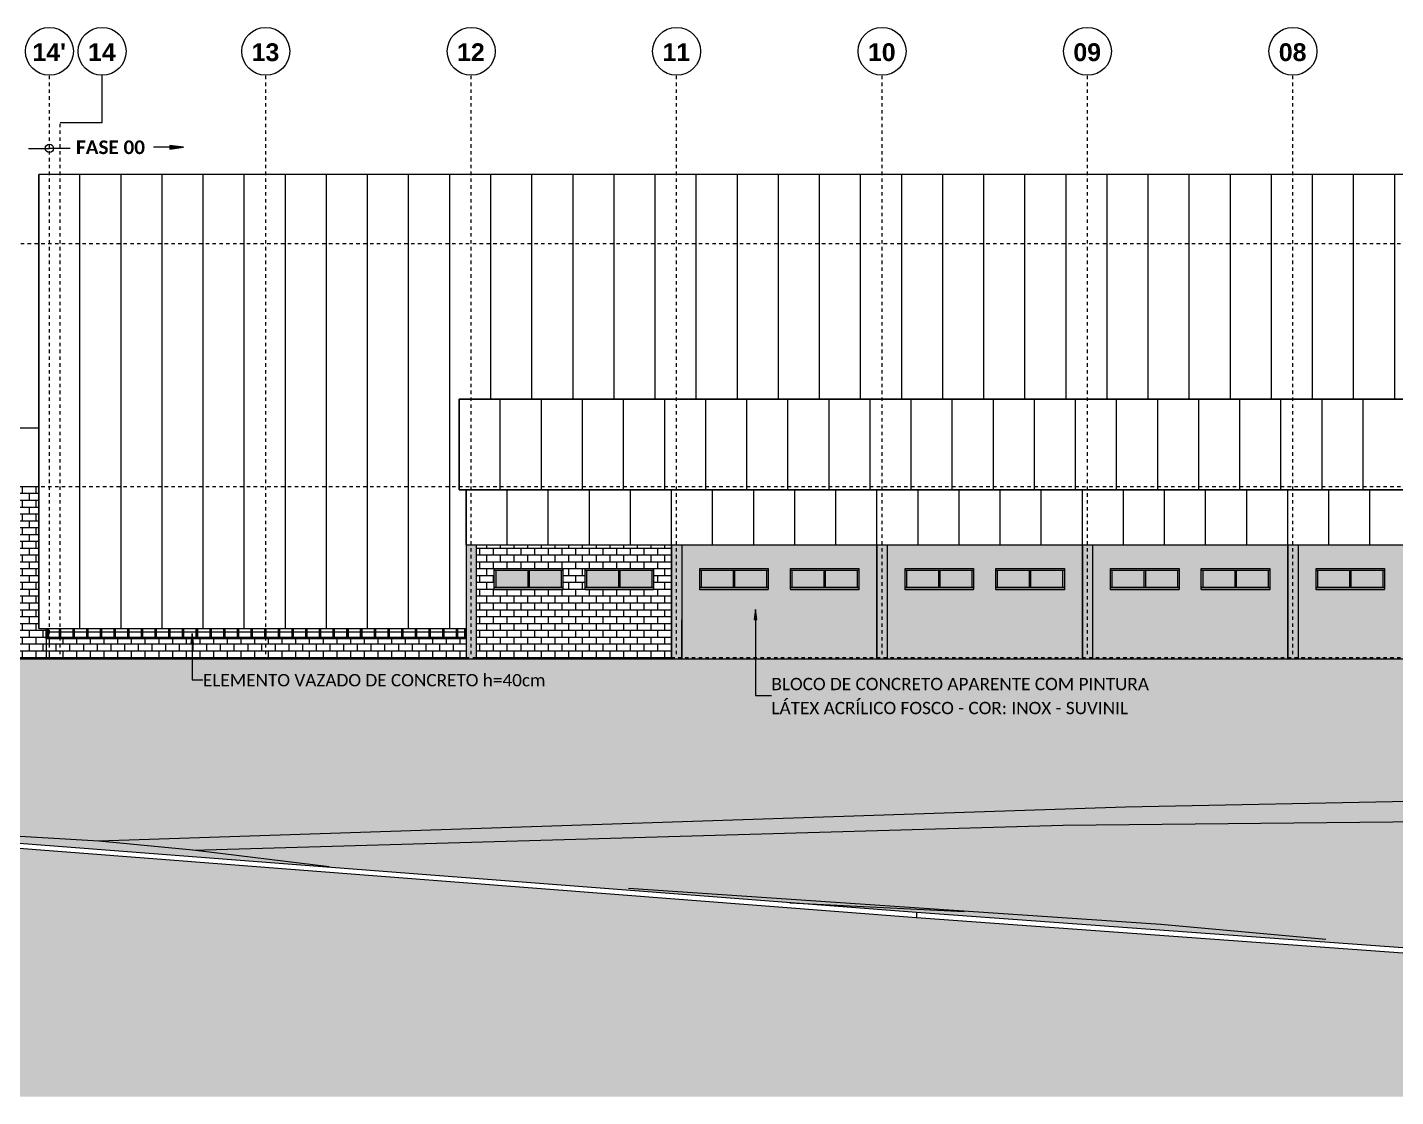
# Model space of a CAD drawing. Header units: metres. Extents: x -3 to 469, y -13 to 19.
# Drawn here: x 148.45 to 188.41, y -12.83 to 18.42 of the extents above; entities that cross this region are included whole.
import ezdxf

# ---------------------------------------------------------------- set-up
doc = ezdxf.new("R2010")
doc.units = ezdxf.units.M
for name, pattern in [('Center', [0.03, 0.012, -0.006, 0.006, -0.006]), ('Grid Line', [0.022225, 0.0127, -0.003175, 0.003175, -0.003175]), ('Grid Line 1_2_', [0.022225, 0.0127, -0.003175, 0.003175, -0.003175])]:
    doc.linetypes.add(name, pattern=pattern)
for name, color, linetype, lineweight in [('A-ANNO-KEYN', 7, 'Continuous', 5), ('A-DETL-1', 7, 'Continuous', 20), ('A-DETL-2', 7, 'Continuous', 15), ('A-DETL-3', 7, 'Continuous', 25), ('A-DETL-4', 7, 'Continuous', 5), ('A-FLOR', 7, 'Continuous', 9), ('A-GLAZ-1', 7, 'Continuous', 5), ('A-GLAZ-CURT', 7, 'Continuous', 5), ('A-GLAZ-CWMG', 7, 'Continuous', 5), ('A-WALL', 7, 'Continuous', 9), ('G-ANNO-TEXT', 7, 'Continuous', 5), ('I-WALL', 7, 'Continuous', 9), ('S-COLS', 7, 'Continuous', 9), ('S-GRID-IDEN', 7, 'Continuous', 5), ('S-GRID-IDEN-1', 7, 'Continuous', 18)]:
    doc.layers.add(name, color=color, linetype=linetype, lineweight=lineweight)
for name, color, linetype, lineweight, true_color in [('A-DETL-GENF-1', 7, 'Continuous', 5, 0xb8a087), ('A-FLOR-LEVL-2', 7, 'Center', 5, 0x0080c0), ('A-FLOR-PATT-2', 7, 'Continuous', 20, 0xc0c0c0), ('A-FLOR-PATT-6', 7, 'Continuous', 20, 0xb8c78b), ('A-FLOR-PATT-7', 7, 'Continuous', 20, 0xd3dcb8), ('A-GLAZ-2', 7, 'Continuous', 5, 0xdae3e0), ('A-GLAZ-3', 7, 'Continuous', 5, 0xf2f2f2), ('A-GLAZ-CWMG-1', 7, 'Continuous', 5, 0xf2f2f2), ('A-WALL-PATT-2', 7, 'Continuous', 5, 0x5f5f5f), ('A-WALL-PATT-3', 7, 'Continuous', 5, 0x515151), ('S-COLS-1', 7, 'Continuous', 5, 0xe3e2df), ('S-COLS-2', 7, 'Continuous', 9, 0xe3e2df), ('S-GRID-1', 9, 'Grid Line', 5, 0x808080), ('S-GRID-2', 9, 'Continuous', 5, 0x808080), ('S-GRID-5', 1, 'Grid Line 1_2_', 5, 0xff0000)]:
    doc.layers.add(name, color=color, linetype=linetype, lineweight=lineweight, true_color=true_color)
doc.styles.add('Arial_B', font='arialbd.ttf', dxfattribs={"height": 0.52})
doc.styles.add('Calibri_2', font='calibri.ttf', dxfattribs={"height": 0.36})
doc.styles.add('Calibri_B', font='calibrib.ttf', dxfattribs={"height": 0.4})
pattern_1 = [(90, (158.658, 0), (-1.2, 7e-17), [])]
pattern_2 = [(0, (167.46295, 0), (0, 0.2), []), (90, (167.46295, 0), (-0.2, 0.2), [0.2, -0.2])]

# ---------------------------------------------------------------- blocks, each defined once
blk = doc.blocks.new('JANELA-2 MOD - JA00_2-200X60-4324707-FACHADA 02')
at = {"layer": 'A-GLAZ-2'}
for points in [[(-61.7, 2.55), (-62.625, 2.55), (-62.625, 2.05), (-61.7, 2.05)], [(-61.358, 2.05), (-60.725, 2.05), (-60.725, 2.55), (-61.65, 2.55), (-61.65, 2.05)]]:
    blk.add_hatch(color=256, dxfattribs=at).paths.add_polyline_path(points)
at = {"layer": 'A-GLAZ-3'}
for points in [[(-62.675, 2.55), (-60.675, 2.55), (-60.675, 2.6), (-62.675, 2.6)], [(-62.675, 2.55), (-62.675, 2.05), (-62.625, 2.05), (-62.625, 2.55)], [(-61.65, 2.55), (-61.7, 2.55), (-61.7, 2.05), (-61.65, 2.05)], [(-60.675, 2.55), (-60.725, 2.55), (-60.725, 2.05), (-60.675, 2.05)], [(-61.358, 2), (-60.675, 2), (-60.675, 2.05), (-62.675, 2.05), (-62.675, 2), (-61.775, 2)]]:
    blk.add_hatch(color=256, dxfattribs=at).paths.add_polyline_path(points)
at = {"layer": 'A-GLAZ-1'}
for p, q in [((-62.625, 2.55), (-62.675, 2.55)), ((-60.675, 2.55), (-62.675, 2.55)), ((-62.625, 2.05), (-62.625, 2.55)), ((-61.7, 2.55), (-61.7, 2.05)), ((-61.65, 2.55), (-61.7, 2.55)), ((-61.65, 2.05), (-61.65, 2.55)), ((-60.725, 2.55), (-60.725, 2.05)), ((-60.675, 2.55), (-60.725, 2.55)), ((-62.625, 2.05), (-62.675, 2.05)), ((-60.675, 2.05), (-62.675, 2.05)), ((-61.65, 2.05), (-61.7, 2.05)), ((-60.675, 2.05), (-60.725, 2.05))]:
    blk.add_line(p, q, dxfattribs=at)
blk = doc.blocks.new('JANELA-2 MOD - JA00_2-200X60-4324708-FACHADA 02')
at = {"layer": 'A-GLAZ-2'}
for points in [[(-64.35, 2.05), (-64.35, 2.55), (-65.275, 2.55), (-65.275, 2.05), (-64.696, 2.05)], [(-64.3, 2.55), (-64.3, 2.05), (-63.375, 2.05), (-63.375, 2.55)]]:
    blk.add_hatch(color=256, dxfattribs=at).paths.add_polyline_path(points)
at = {"layer": 'A-GLAZ-3'}
for points in [[(-65.325, 2.55), (-63.325, 2.55), (-63.325, 2.6), (-65.325, 2.6)], [(-65.325, 2.55), (-65.325, 2.05), (-65.275, 2.05), (-65.275, 2.55)], [(-64.35, 2.55), (-64.35, 2.05), (-64.3, 2.05), (-64.3, 2.55)], [(-63.325, 2.55), (-63.375, 2.55), (-63.375, 2.05), (-63.325, 2.05)], [(-64.696, 2), (-63.325, 2), (-63.325, 2.05), (-65.325, 2.05), (-65.325, 2)]]:
    blk.add_hatch(color=256, dxfattribs=at).paths.add_polyline_path(points)
at = {"layer": 'A-GLAZ-1'}
for p, q in [((-65.275, 2.55), (-65.325, 2.55)), ((-63.325, 2.55), (-65.325, 2.55)), ((-65.275, 2.05), (-65.275, 2.55)), ((-64.35, 2.55), (-64.35, 2.05)), ((-64.3, 2.55), (-64.35, 2.55)), ((-64.3, 2.05), (-64.3, 2.55)), ((-63.375, 2.55), (-63.375, 2.05)), ((-63.325, 2.55), (-63.375, 2.55)), ((-65.275, 2.05), (-65.325, 2.05)), ((-63.325, 2.05), (-65.325, 2.05)), ((-64.3, 2.05), (-64.35, 2.05)), ((-63.325, 2.05), (-63.375, 2.05))]:
    blk.add_line(p, q, dxfattribs=at)
blk = doc.blocks.new('System Panel - COMOVENTE-4480606-FACHADA 02')
at = {"layer": 'A-GLAZ-CURT'}
h = blk.add_hatch(dxfattribs=at)
h.set_pattern_fill('FP_39', color=256, style=0, pattern_type=2)
h.set_pattern_definition([(0, (-78.191, 0.75), (0, 0.15), [])])
h.paths.add_polyline_path([(-78.343, 0.55), (-78.038, 0.55), (-78.038, 0.85), (-78.343, 0.85), (-78.343, 0.623)])
blk = doc.blocks.new('Rectangular Mullion - 70mm x 70mm aluminio-4480607-FACHADA 02')
at = {"layer": 'A-GLAZ-CWMG-1'}
blk.add_hatch(color=256, dxfattribs=at).paths.add_polyline_path([(-78.343, 0.55), (-78.343, 0.85), (-78.413, 0.85), (-78.413, 0.55)])
at = {"layer": 'A-GLAZ-CWMG'}
for p, q in [((-78.413, 0.85), (-78.413, 0.55)), ((-78.343, 0.55), (-78.343, 0.85)), ((-78.343, 0.55), (-78.413, 0.55))]:
    blk.add_line(p, q, dxfattribs=at)
blk = doc.blocks.new('Rectangular Mullion - 80mm x 50mm aluminio-4480096-FACHADA 02')
at = {"layer": 'A-GLAZ-CWMG-1'}
blk.add_hatch(color=256, dxfattribs=at).paths.add_polyline_path([(-66.15, 0.55), (-66.15, 0.85), (-66.2, 0.85), (-66.2, 0.55), (-66.156, 0.55)])
at = {"layer": 'A-GLAZ-CWMG'}
for p in [(-66.2, 0.85), (-66.15, 0.55)]:
    blk.add_line(p, (-66.2, 0.55), dxfattribs=at)
blk = doc.blocks.new('System Panel - COMOVENTE-4480097-FACHADA 02')
at = {"layer": 'A-GLAZ-CURT'}
h = blk.add_hatch(dxfattribs=at)
h.set_pattern_fill('FP_40', color=256, style=0, pattern_type=2)
h.set_pattern_definition([(0, (-67.813, 0.75), (0, 0.15), [])])
h.paths.add_polyline_path([(-67.988, 0.85), (-67.988, 0.55), (-67.638, 0.55), (-67.638, 0.85)])
blk = doc.blocks.new('System Panel - COMOVENTE-4480098-FACHADA 02')
at = {"layer": 'A-GLAZ-CURT'}
h = blk.add_hatch(dxfattribs=at)
h.set_pattern_fill('FP_41', color=256, style=0, pattern_type=2)
h.set_pattern_definition([(0, (-66.294, 0.75), (0, 0.15), [])])
h.paths.add_polyline_path([(-66.2, 0.55), (-66.2, 0.85), (-66.388, 0.85), (-66.388, 0.55), (-66.365, 0.55)])
blk = doc.blocks.new('Rectangular Mullion - 80mm x 50mm aluminio-4480093-FACHADA 02')
at = {"layer": 'A-GLAZ-CWMG-1'}
blk.add_hatch(color=256, dxfattribs=at).paths.add_polyline_path([(-68.034, 0.55), (-67.988, 0.55), (-67.988, 0.85), (-68.038, 0.85), (-68.038, 0.55)])
at = {"layer": 'A-GLAZ-CWMG'}
for p, q in [((-68.038, 0.85), (-68.038, 0.55)), ((-67.988, 0.55), (-67.988, 0.85)), ((-67.988, 0.55), (-68.038, 0.55))]:
    blk.add_line(p, q, dxfattribs=at)
blk = doc.blocks.new('Rectangular Mullion - 70mm x 70mm aluminio-V39-FACHADA 02')
at = {"layer": 'A-GLAZ-CWMG-1'}
blk.add_hatch(color=256, dxfattribs=at).paths.add_polyline_path([(-78.413, 0.85), (-78.413, 0.75), (-78.343, 0.75), (-78.343, 0.85)])
at = {"layer": 'A-GLAZ-CWMG'}
for p, q in [((-78.413, 0.75), (-78.413, 0.85)), ((-78.343, 0.85), (-78.343, 0.75))]:
    blk.add_line(p, q, dxfattribs=at)
blk = doc.blocks.new('Rectangular Mullion - 70mm x 70mm aluminio-V40-FACHADA 02')
at = {"layer": 'A-GLAZ-CWMG-1'}
blk.add_hatch(color=256, dxfattribs=at).paths.add_polyline_path([(-78.343, 0.55), (-78.343, 0.75), (-78.413, 0.75), (-78.413, 0.55)])
at = {"layer": 'A-GLAZ-CWMG'}
for p, q in [((-78.413, 0.55), (-78.413, 0.75)), ((-78.343, 0.55), (-78.413, 0.55)), ((-78.343, 0.75), (-78.343, 0.55))]:
    blk.add_line(p, q, dxfattribs=at)
blk = doc.blocks.new('JANELA-2 MOD - JA00_2-200X60-4868583-FACHADA 02')
at = {"layer": 'A-GLAZ-2'}
for points in [[(-59.275, 2.55), (-59.275, 2.05), (-58.35, 2.05), (-58.35, 2.55)], [(-57.375, 2.05), (-57.375, 2.55), (-58.3, 2.55), (-58.3, 2.05), (-58.02, 2.05)]]:
    blk.add_hatch(color=256, dxfattribs=at).paths.add_polyline_path(points)
at = {"layer": 'A-GLAZ-3'}
for points in [[(-59.325, 2.55), (-57.325, 2.55), (-57.325, 2.6), (-59.325, 2.6)], [(-59.325, 2.55), (-59.325, 2.05), (-59.275, 2.05), (-59.275, 2.55)], [(-58.35, 2.55), (-58.35, 2.05), (-58.3, 2.05), (-58.3, 2.55)], [(-57.325, 2.55), (-57.375, 2.55), (-57.375, 2.05), (-57.325, 2.05)], [(-57.325, 2), (-57.325, 2.05), (-59.325, 2.05), (-59.325, 2), (-58.02, 2)]]:
    blk.add_hatch(color=256, dxfattribs=at).paths.add_polyline_path(points)
at = {"layer": 'A-GLAZ-1'}
for p, q in [((-59.275, 2.55), (-59.325, 2.55)), ((-57.325, 2.55), (-59.325, 2.55)), ((-59.275, 2.05), (-59.275, 2.55)), ((-58.35, 2.55), (-58.35, 2.05)), ((-58.3, 2.55), (-58.35, 2.55)), ((-58.3, 2.05), (-58.3, 2.55)), ((-57.375, 2.55), (-57.375, 2.05)), ((-57.325, 2.55), (-57.375, 2.55)), ((-59.275, 2.05), (-59.325, 2.05)), ((-57.325, 2.05), (-59.325, 2.05)), ((-58.3, 2.05), (-58.35, 2.05)), ((-57.325, 2.05), (-57.375, 2.05))]:
    blk.add_line(p, q, dxfattribs=at)
blk = doc.blocks.new('JANELA-2 MOD - JA00_2-200X60-4868584-FACHADA 02')
at = {"layer": 'A-GLAZ-2'}
for points in [[(-56.351, 2.05), (-55.7, 2.05), (-55.7, 2.55), (-56.625, 2.55), (-56.625, 2.05)], [(-54.725, 2.55), (-55.65, 2.55), (-55.65, 2.05), (-54.725, 2.05)]]:
    blk.add_hatch(color=256, dxfattribs=at).paths.add_polyline_path(points)
at = {"layer": 'A-GLAZ-3'}
for points in [[(-56.675, 2.55), (-54.675, 2.55), (-54.675, 2.6), (-56.675, 2.6)], [(-56.675, 2.55), (-56.675, 2.05), (-56.625, 2.05), (-56.625, 2.55)], [(-55.65, 2.55), (-55.7, 2.55), (-55.7, 2.05), (-55.65, 2.05)], [(-54.725, 2.05), (-54.675, 2.05), (-54.675, 2.55), (-54.725, 2.55)], [(-56.675, 2), (-54.675, 2), (-54.675, 2.05), (-56.675, 2.05), (-56.675, 2.015)]]:
    blk.add_hatch(color=256, dxfattribs=at).paths.add_polyline_path(points)
at = {"layer": 'A-GLAZ-1'}
for p, q in [((-56.625, 2.55), (-56.675, 2.55)), ((-54.675, 2.55), (-56.675, 2.55)), ((-56.625, 2.05), (-56.625, 2.55)), ((-55.7, 2.55), (-55.7, 2.05)), ((-55.65, 2.55), (-55.7, 2.55)), ((-55.65, 2.05), (-55.65, 2.55)), ((-54.725, 2.55), (-54.725, 2.05)), ((-54.675, 2.55), (-54.725, 2.55)), ((-56.625, 2.05), (-56.675, 2.05)), ((-54.675, 2.05), (-56.675, 2.05)), ((-55.65, 2.05), (-55.7, 2.05)), ((-54.675, 2.05), (-54.725, 2.05))]:
    blk.add_line(p, q, dxfattribs=at)
blk = doc.blocks.new('Eixo - CABEÇA DE EIXO - PRETO-498843-FACHADA 02')
at = {"layer": 'S-GRID-IDEN-1'}
blk.add_circle((0, 17.715), 0.7, dxfattribs=at)

msp = doc.modelspace()

# ---------------------------------------------------------------- hatches: boundary and pattern name
at = {"layer": 'A-ANNO-KEYN'}
for points in [[(169.709, 1.41), (169.669, 1.11), (169.748, 1.11)], [(153.262, 0.709), (153.223, 0.409), (153.302, 0.409)]]:
    msp.add_hatch(color=256, dxfattribs=at).paths.add_polyline_path(points)
at = {"layer": 'A-DETL-GENF-1'}
h = msp.add_hatch(dxfattribs=at)
h.set_pattern_fill('FP_46', color=256, style=0, pattern_type=2)
h.set_pattern_definition([(45, (137.353, 0), (0, 1.796051), [1.27, -1.27]), (45, (137.689, -0.3368), (0, 1.796051), [1.27, -1.27]), (45, (138.026, -0.6735), (0, 1.796051), [1.27, -1.27]), (135, (137.353, 0.2245), (-1.796051, 1e-16), [1.27, -1.27]), (135, (137.689, 0.5613), (-1.796051, 1e-16), [1.27, -1.27]), (135, (138.026, 0.898), (-1.796051, 1e-16), [1.27, -1.27])])
h.paths.add_polyline_path([(233.647, -12.828), (234.482, -12.828), (234.482, -12.431), (226.229, -12.143), (208.181, -10.058), (174.415, -7.6), (143.29, -5.2), (141.16, -5.2), (127.662, -4.454), (127.662, -12.828), (232.813, -12.828)])
at = {"layer": 'A-FLOR-PATT-2'}
for points in [[(174.415, -7.45), (155.852, -6), (143.29, -5.05), (174.027, -7.42)], [(174.415, -7.45), (175.806, -7.42), (170.715, -7.161), (174.032, -7.42)], [(208.204, -9.91), (175.806, -7.42), (174.415, -7.45), (208.181, -9.908)]]:
    msp.add_hatch(color=256, dxfattribs=at).paths.add_polyline_path(points)
at = {"layer": 'A-FLOR-PATT-6'}
for points in [[(150.532, -5.36), (129.313, -0.05), (127.813, -1.15), (148.859, -5.05)], [(150.532, -5.36), (144.408, -0.05), (129.313, -0.05), (149.293, -5.05)], [(150.532, -5.36), (162.968, -0.05), (144.408, -0.05), (150.175, -5.05)], [(150.532, -5.36), (180.518, -4.37), (162.968, -0.05), (151.258, -5.05)], [(180.518, -4.37), (177.612, -0.05), (162.968, -0.05), (174.395, -2.863)], [(180.518, -4.37), (199.105, -3.99), (177.612, -0.05), (178.719, -1.696)], [(150.532, -5.36), (127.813, -1.15), (127.662, -1.169), (127.662, -4.05), (147.69, -5.197)], [(181.547, -7.8), (199.105, -4.68), (178.698, -4.9), (181.35, -7.6)], [(204.805, -9.649), (199.105, -4.68), (181.547, -7.8), (186.367, -8.232), (199.105, -9.211)], [(166.005, -6.75), (178.698, -4.9), (153.275, -5.63), (162.638, -6.454)], [(181.547, -7.8), (178.698, -4.9), (166.005, -6.75), (181.072, -7.768)], [(165.453, -6.75), (166.005, -6.75), (153.275, -5.63), (157.262, -6.11), (162.638, -6.53)]]:
    msp.add_hatch(color=256, dxfattribs=at).paths.add_polyline_path(points)
h = msp.add_hatch(color=256, dxfattribs=at)
h.paths.add_polyline_path([(199.105, -3.99), (213.298, -2.101), (213.298, -1.1), (213.488, -1.1), (213.488, -0.18), (213.298, -0.18), (213.298, -0.14), (209.746, -0.14), (209.746, -0.15), (209.568, -0.15), (209.568, -0.05), (177.612, -0.05), (194.424, -3.132)])
h.paths.add_polyline_path([(213.698, -2.048), (214, -2.008), (213.698, -1.773)])
h.paths.add_polyline_path([(214.278, -1.971), (216.802, -1.635), (213.846, -1.635), (213.925, -1.696)])
h.paths.add_polyline_path([(218.028, -1.472), (228.713, -0.05), (223.083, -0.05), (223.083, -0.14), (221.76, -0.14), (221.76, -0.15), (221.582, -0.15), (221.582, -0.14), (218.028, -0.14), (218.028, -0.18), (217.838, -0.18), (217.838, -1.1), (218.028, -1.1), (218.028, -1.14)])
h.paths.add_polyline_path([(213.698, -1.435), (217.628, -1.435), (217.628, -1.1), (217.818, -1.1), (217.818, -0.8), (213.508, -0.8), (213.508, -1.1), (213.698, -1.1), (213.698, -1.417)])
h.paths.add_polyline_path([(214.453, -0.483), (217.818, -0.483), (217.818, -0.18), (217.628, -0.18), (217.628, -0.14), (213.698, -0.14), (213.698, -0.18), (213.508, -0.18), (213.508, -0.483), (213.618, -0.483)])
h.paths.add_polyline_path([(209.657, -0.12), (209.67, -0.117), (209.678, -0.111), (209.685, -0.101), (209.687, -0.093), (209.686, -0.082), (209.681, -0.072), (209.674, -0.065), (209.665, -0.061), (209.653, -0.06), (209.644, -0.063), (209.635, -0.07), (209.63, -0.077), (209.627, -0.087), (209.628, -0.099), (209.632, -0.107), (209.64, -0.114), (209.649, -0.119), (209.654, -0.12)])
at = {"layer": 'A-FLOR-PATT-7'}
for points in [[(199.105, -4.68), (199.105, -3.99), (180.518, -4.37), (194.424, -4.602)], [(148.079, -5.412), (150.532, -5.36), (127.662, -4.05), (127.662, -4.26), (130.469, -4.459), (141.16, -5.05), (143.29, -5.05), (148.007, -5.407)], [(153.275, -5.63), (180.518, -4.37), (150.532, -5.36), (151.751, -5.48)], [(153.275, -5.63), (178.698, -4.9), (180.518, -4.37), (154.367, -5.58)], [(178.698, -4.9), (199.105, -4.68), (180.518, -4.37)], [(155.852, -6), (150.532, -5.36), (148.079, -5.412), (154.367, -5.888)], [(155.852, -6), (153.275, -5.63), (150.532, -5.36), (154.367, -5.821)], [(157.262, -6.11), (153.275, -5.63), (155.852, -6)], [(175.806, -7.42), (166.005, -6.75), (165.453, -6.75), (170.715, -7.161), (174.415, -7.349)], [(181.547, -7.8), (167.719, -6.867), (176.258, -7.45), (181.072, -7.769)], [(186.051, -8.207), (181.547, -7.8), (175.806, -7.42), (181.072, -7.825)], [(186.367, -8.232), (183.503, -7.977), (186.051, -8.207)]]:
    msp.add_hatch(color=256, dxfattribs=at).paths.add_polyline_path(points)
at = {"layer": 'A-WALL-PATT-2'}
h = msp.add_hatch(dxfattribs=at)
h.set_pattern_fill('FP_29', color=256, style=0, pattern_type=2)
h.set_pattern_definition([(90, (147.581, 0), (-1.2, 7e-17), [])])
h.paths.add_polyline_path([(148.781, 0.85), (161.258, 0.85), (161.258, 4.9), (161.058, 4.9), (161.058, 7.55), (209.748, 7.55), (209.748, 5.67), (221.76, 5.668), (221.761, 5.55), (221.798, 5.55), (221.798, 3.16), (223.76, 3.16), (223.76, 3.15), (223.705, 3.15), (223.705, 2.97), (223.76, 2.97), (223.76, 2.96), (221.798, 2.96), (221.797, 2.91), (221.76, 2.909), (221.762, 2.642), (222.941, 2.64), (222.941, 2.02), (223.059, 2.02), (223.059, 1.11), (223.083, 1.11), (223.083, 0.85), (228.035, 0.85), (228.035, 14.113), (148.781, 14.113), (148.781, 0.855)])
h.paths.add_polyline_path([(221.582, 2.76), (221.582, 2.77), (221.558, 2.769), (221.558, 2.76), (221.573, 2.76)])
h.paths.add_polyline_path([(221.671, 2.79), (221.684, 2.793), (221.692, 2.799), (221.698, 2.807), (221.701, 2.817), (221.7, 2.828), (221.695, 2.837), (221.688, 2.844), (221.679, 2.849), (221.667, 2.85), (221.658, 2.847), (221.65, 2.841), (221.644, 2.833), (221.641, 2.823), (221.642, 2.812), (221.646, 2.803), (221.654, 2.796), (221.663, 2.791), (221.667, 2.79)])
h.paths.add_polyline_path([(209.558, 4.12), (209.566, 4.12), (209.566, 4.9), (209.558, 4.9), (209.558, 4.218)])
h = msp.add_hatch(dxfattribs=at)
h.set_pattern_fill('FP_21', color=256, style=0, pattern_type=2)
h.set_pattern_definition(pattern_1)
h.paths.add_polyline_path([(161.058, 4.9), (161.098, 4.9), (161.098, 7.55), (161.058, 7.55), (161.058, 5.03)])
h = msp.add_hatch(dxfattribs=at)
h.set_pattern_fill('FP_21', color=256, style=0, pattern_type=2)
h.set_pattern_definition(pattern_1)
h.paths.add_polyline_path([(190.252, 4.9), (209.566, 4.9), (209.568, 5.67), (209.748, 5.67), (209.748, 7.55), (161.098, 7.55), (161.098, 4.9), (190.043, 4.9)])
h = msp.add_hatch(dxfattribs=at)
h.set_pattern_fill('FP_19', color=256, style=0, pattern_type=2)
h.set_pattern_definition([(90, (128.595, 0), (-1.2, 7e-17), [])])
h.paths.add_polyline_path([(147.69, 5), (148.781, 5), (148.781, 6.7), (129.008, 6.7), (129.008, 5), (146.856, 5)])
h = msp.add_hatch(dxfattribs=at)
h.set_pattern_fill('FP_31', color=256, style=0, pattern_type=2)
h.set_pattern_definition([(90, (158.858, 0), (-1.2, 7e-17), [])])
h.paths.add_polyline_path([(186.288, 3.3), (209.558, 3.3), (209.558, 4.9), (161.258, 4.9), (161.258, 3.3), (186.079, 3.3)])
at = {"layer": 'A-WALL-PATT-3'}
h = msp.add_hatch(dxfattribs=at)
h.set_pattern_fill('FP_23', color=256, style=0, pattern_type=2)
h.set_pattern_definition([(0, (129.50295, 0), (0, 0.2), []), (90, (129.50295, 0), (-0.2, 0.2), [0.2, -0.2])])
h.paths.add_polyline_path([(141.849, -0.05), (148.995, -0.05), (148.995, 0.85), (148.781, 0.85), (148.781, 5), (129.503, 5), (129.503, 0), (131.761, 0), (131.761, -0.05), (141.64, -0.05)])
h.paths.add_polyline_path([(147.098, 0), (147.098, 2.12), (148.158, 2.12), (148.158, 0), (147.273, 0)])
h.paths.add_polyline_path([(143.518, 1.1), (142.108, 1.1), (142.108, 2.1), (144.108, 2.1), (144.108, 1.1), (143.935, 1.1)])
h.paths.add_polyline_path([(129.708, 1.1), (129.708, 2.1), (131.708, 2.1), (131.708, 1.1), (130.165, 1.1)])
h.paths.add_polyline_path([(132.669, 1.1), (132.108, 1.1), (132.108, 2.1), (134.108, 2.1), (134.108, 1.1), (133.503, 1.1)])
h.paths.add_polyline_path([(134.708, 1.1), (134.708, 2.1), (136.708, 2.1), (136.708, 1.1), (134.755, 1.1)])
h.paths.add_polyline_path([(141.708, 1.1), (139.708, 1.1), (139.708, 2.1), (141.708, 2.1), (141.708, 2.015)])
h.paths.add_polyline_path([(146.708, 1.1), (144.708, 1.1), (144.708, 2.1), (146.708, 2.1), (146.708, 2.015)])
h.paths.add_polyline_path([(137.108, 1.1), (137.108, 2.1), (139.108, 2.1), (139.108, 1.1), (137.676, 1.1)])
h = msp.add_hatch(dxfattribs=at)
h.set_pattern_fill('FP_28', color=256, style=0, pattern_type=2)
h.set_pattern_definition(pattern_2)
h.paths.add_polyline_path([(164.381, 3), (167.258, 3), (167.258, 3.3), (161.558, 3.3), (161.558, 3), (163.964, 3)])
h = msp.add_hatch(dxfattribs=at)
h.set_pattern_fill('FP_25', color=256, style=0, pattern_type=2)
h.set_pattern_definition([(0, (209.46295, 0), (0, 0.2), []), (90, (209.46295, 0), (-0.2, 0.2), [0.2, -0.2])])
h.paths.add_polyline_path([(167.676, -0.05), (173.258, -0.05), (173.258, 3.3), (167.558, 3.3), (167.558, -0.05), (167.583, -0.05)])
h.paths.add_polyline_path([(173.558, -0.05), (179.258, -0.05), (179.258, 3.3), (173.558, 3.3), (173.558, 0.044)])
h.paths.add_polyline_path([(179.558, -0.05), (185.258, -0.05), (185.258, 3.3), (179.558, 3.3), (179.558, 0.044)])
h.paths.add_polyline_path([(185.616, -0.05), (191.258, -0.05), (191.258, 3.3), (185.558, 3.3), (185.558, -0.05)])
h.paths.add_polyline_path([(191.616, -0.05), (197.258, -0.05), (197.258, 3.3), (191.558, 3.3), (191.558, -0.05)])
h.paths.add_polyline_path([(197.615, -0.05), (203.258, -0.05), (203.258, 3.3), (197.558, 3.3), (197.558, -0.05)])
h.paths.add_polyline_path([(203.558, -0.05), (209.258, -0.05), (209.258, 0.002), (208.387, 0.002), (208.387, 1.112), (208.288, 1.112), (208.288, 1.212), (208.387, 1.212), (208.387, 2), (206.733, 2), (206.733, 2.6), (208.387, 2.6), (208.387, 2.64), (209.258, 2.64), (209.258, 2.96), (207.568, 2.96), (207.568, 2.97), (207.623, 2.97), (207.623, 3.15), (207.568, 3.15), (207.568, 3.16), (209.258, 3.16), (209.258, 3.3), (203.558, 3.3), (203.558, 0.044)])
h.paths.add_polyline_path([(171.057, 1.98), (170.733, 1.98), (170.733, 2.6), (172.733, 2.6), (172.733, 1.98), (172.726, 1.98)])
h.paths.add_polyline_path([(192.755, 1.98), (192.083, 1.98), (192.083, 2.6), (194.083, 2.6), (194.083, 1.98)])
h.paths.add_polyline_path([(174.083, 1.98), (174.083, 2.6), (176.083, 2.6), (176.083, 1.98), (174.395, 1.98)])
h.paths.add_polyline_path([(184.733, 1.98), (182.733, 1.98), (182.733, 2.6), (184.733, 2.6), (184.733, 2)])
h.paths.add_polyline_path([(181.072, 1.98), (180.083, 1.98), (180.083, 2.6), (182.083, 2.6), (182.083, 1.98)])
h.paths.add_polyline_path([(178.568, 1.98), (176.733, 1.98), (176.733, 2.6), (178.733, 2.6), (178.733, 1.98)])
h.paths.add_polyline_path([(187.748, 1.98), (186.083, 1.98), (186.083, 2.6), (188.083, 2.6), (188.083, 1.98)])
h.paths.add_polyline_path([(188.733, 1.98), (188.733, 2.6), (190.733, 2.6), (190.733, 1.98), (189.417, 1.98)])
h.paths.add_polyline_path([(196.093, 1.98), (194.733, 1.98), (194.733, 2.6), (196.733, 2.6), (196.733, 1.98)])
h.paths.add_polyline_path([(169.388, 1.98), (168.083, 1.98), (168.083, 2.6), (170.083, 2.6), (170.083, 1.98)])
h.paths.add_polyline_path([(206.083, 2), (204.083, 2), (204.083, 2.6), (206.083, 2.6), (206.083, 2.015)])
h.paths.add_polyline_path([(198.083, 2), (198.083, 2.6), (200.083, 2.6), (200.083, 2), (199.431, 2)])
h.paths.add_polyline_path([(202.733, 2), (200.733, 2), (200.733, 2.6), (202.733, 2.6), (202.733, 2.015)])
h = msp.add_hatch(dxfattribs=at)
h.set_pattern_fill('FP_28', color=256, style=0, pattern_type=2)
h.set_pattern_definition(pattern_2)
h.paths.add_polyline_path([(167.233, -0.05), (167.258, -0.05), (167.258, 3), (161.558, 3), (161.558, -0.05), (167.139, -0.05)])
h.paths.add_polyline_path([(165.633, 1.98), (164.733, 1.98), (164.733, 2.6), (166.733, 2.6), (166.733, 1.98), (166.05, 1.98)])
h.paths.add_polyline_path([(162.083, 1.98), (162.083, 2.6), (164.083, 2.6), (164.083, 1.98), (162.712, 1.98)])
h = msp.add_hatch(dxfattribs=at)
h.set_pattern_fill('FP_22', color=256, style=0, pattern_type=2)
h.set_pattern_definition([(0, (149.08995, 0), (0, 0.2), []), (90, (149.08995, 0), (-0.2, 0.2), [0.2, -0.2])])
h.paths.add_polyline_path([(155.618, -0.05), (161.258, -0.05), (161.258, 0.55), (148.995, 0.55), (148.995, -0.05), (155.41, -0.05)])
at = {"layer": 'G-ANNO-TEXT'}
msp.add_hatch(color=256, dxfattribs=at).paths.add_polyline_path([(153.009, 14.912), (152.609, 14.965), (152.609, 14.859)])
at = {"layer": 'S-COLS-1'}
msp.add_hatch(color=256, dxfattribs=at).paths.add_polyline_path([(173.538, -0.05), (173.558, -0.05), (173.558, 3.3), (173.258, 3.3), (173.258, -0.05), (173.352, -0.05)])
at = {"layer": 'S-COLS-2'}
for points in [[(161.281, -0.05), (161.558, -0.05), (161.558, 3.3), (161.258, 3.3), (161.258, -0.05)], [(167.302, -0.05), (167.558, -0.05), (167.558, 3.3), (167.258, 3.3), (167.258, -0.05)], [(179.403, -0.05), (179.558, -0.05), (179.558, 3.3), (179.258, 3.3), (179.258, -0.05)], [(185.258, -0.05), (185.558, -0.05), (185.557, 3.3), (185.258, 3.3), (185.258, 0.044)]]:
    msp.add_hatch(color=256, dxfattribs=at).paths.add_polyline_path(points)

# ---------------------------------------------------------------- linework, layer by layer
at = {"layer": 'A-ANNO-KEYN'}
for p, q in [((169.709, 1.41), (169.669, 1.11)), ((169.748, 1.11), (169.709, 1.41)), ((169.709, 1.41), (169.709, -1.111)), ((169.669, 1.11), (169.748, 1.11)), ((153.262, 0.709), (153.223, 0.409)), ((153.223, 0.409), (153.302, 0.409)), ((153.302, 0.409), (153.262, 0.709)), ((153.262, 0.709), (153.262, -0.648)), ((153.262, -0.648), (153.573, -0.648)), ((169.709, -1.111), (170.177, -1.11))]:
    msp.add_line(p, q, dxfattribs=at)
at = {"layer": 'A-DETL-1'}
for p, q in [((161.258, 4.9), (161.258, 3.3)), ((161.258, 3.3), (209.558, 3.3)), ((174.415, -7.6), (143.29, -5.2)), ((208.181, -10.058), (174.415, -7.6))]:
    msp.add_line(p, q, dxfattribs=at)
at = {"layer": 'A-DETL-2'}
for p, q in [((148.781, 14.113), (148.781, 0.85)), ((228.035, 14.113), (148.781, 14.113)), ((148.781, 0.85), (161.258, 0.85))]:
    msp.add_line(p, q, dxfattribs=at)
at = {"layer": 'A-DETL-3'}
for p, q in [((161.058, 7.55), (161.058, 4.9)), ((209.748, 7.55), (161.058, 7.55)), ((161.058, 4.9), (209.748, 4.9))]:
    msp.add_line(p, q, dxfattribs=at)
at = {"layer": 'A-DETL-4'}
for p in [(148.483, 14.878), (149.697, 14.878)]:
    msp.add_line(p, (149.09, 14.878), dxfattribs=at)
msp.add_circle((149.09, 14.878), 0.12, dxfattribs=at)
at = {"layer": 'A-FLOR'}
for p, q in [((162.083, 2), (164.083, 2)), ((162.083, 1.98), (162.083, 2)), ((164.083, 1.98), (164.083, 2)), ((164.733, 2), (166.733, 2)), ((168.083, 2), (170.083, 2)), ((168.083, 1.98), (168.083, 2)), ((170.083, 1.98), (170.083, 2)), ((170.733, 2), (172.733, 2)), ((170.733, 2), (170.733, 1.98)), ((172.733, 2), (172.733, 1.98)), ((174.083, 2), (176.083, 2)), ((174.083, 1.98), (174.083, 2)), ((176.083, 1.98), (176.083, 2)), ((176.733, 2), (178.733, 2)), ((176.733, 2), (176.733, 1.98)), ((178.733, 2), (178.733, 1.98)), ((180.083, 2), (182.083, 2)), ((180.083, 1.98), (180.083, 2)), ((182.083, 1.98), (182.083, 2)), ((182.733, 2), (184.733, 2)), ((182.733, 2), (182.733, 1.98)), ((184.733, 2), (184.733, 1.98)), ((186.083, 2), (188.083, 2)), ((186.083, 1.98), (186.083, 2)), ((188.083, 1.98), (188.083, 2)), ((166.733, 1.98), (164.733, 1.98)), ((209.568, -0.05), (129.313, -0.05)), ((199.105, -3.99), (180.518, -4.37)), ((150.532, -5.36), (127.662, -4.05)), ((180.518, -4.37), (150.532, -5.36)), ((178.698, -4.9), (199.105, -4.68)), ((174.415, -7.45), (143.29, -5.05)), ((153.275, -5.63), (178.698, -4.9)), ((153.275, -5.63), (150.532, -5.36)), ((157.262, -6.11), (153.275, -5.63)), ((181.547, -7.8), (166.005, -6.75)), ((170.715, -7.161), (175.806, -7.42)), ((208.204, -9.91), (174.415, -7.45)), ((174.415, -7.45), (174.415, -7.6)), ((186.367, -8.232), (181.547, -7.8))]:
    msp.add_line(p, q, dxfattribs=at)
at = {"layer": 'A-FLOR-LEVL-2'}
for p, q in [((134.253, 12.1), (231.735, 12.1)), ((134.253, 5), (231.735, 5)), ((134.253, 5), (231.735, 5)), ((134.253, 0), (231.735, 0))]:
    msp.add_line(p, q, dxfattribs=at)
at = {"layer": 'A-WALL'}
for p, q in [((228.035, 14.113), (148.781, 14.113)), ((148.781, 14.113), (148.781, 0.85)), ((161.058, 4.9), (161.058, 7.55)), ((209.748, 7.55), (161.058, 7.55)), ((148.781, 6.7), (129.008, 6.7)), ((129.008, 5), (148.781, 5)), ((161.058, 4.9), (209.566, 4.9)), ((161.258, 4.9), (161.258, 3.3)), ((161.258, 3.3), (209.558, 3.3)), ((148.781, 0.85), (161.258, 0.85)), ((167.558, 0), (167.558, 1.1)), ((167.559, 1.1), (167.558, 1.1)), ((167.559, 1), (167.558, 1)), ((167.559, 1.1), (167.559, 0)), ((167.559, 0), (167.558, 0))]:
    msp.add_line(p, q, dxfattribs=at)
at = {"layer": 'G-ANNO-TEXT'}
for p, q in [((152.652, 14.912), (152.13, 14.912)), ((153.009, 14.912), (152.609, 14.965)), ((152.609, 14.965), (152.609, 14.859)), ((152.609, 14.859), (153.009, 14.912)), ((153.009, 14.912), (152.652, 14.912))]:
    msp.add_line(p, q, dxfattribs=at)
at = {"layer": 'I-WALL'}
for p, q in [((161.558, 3.3), (161.558, -0.05)), ((167.258, -0.05), (167.258, 3.3)), ((173.258, -0.05), (173.258, 3.3)), ((173.558, 3.3), (173.558, -0.05)), ((179.258, -0.05), (179.258, 3.3)), ((179.558, 3.3), (179.558, -0.05)), ((185.258, -0.05), (185.258, 3.3)), ((185.558, 3.3), (185.558, -0.05)), ((162.083, 2.6), (164.083, 2.6)), ((162.083, 2), (162.083, 2.6)), ((164.083, 2.6), (164.083, 2)), ((164.733, 2.6), (166.733, 2.6)), ((164.733, 1.98), (164.733, 2.6)), ((166.733, 2.6), (166.733, 1.98)), ((168.083, 2), (168.083, 2.6)), ((168.083, 2.6), (170.083, 2.6)), ((170.083, 2.6), (170.083, 2)), ((170.733, 2.6), (172.733, 2.6)), ((170.733, 2), (170.733, 2.6)), ((172.733, 2.6), (172.733, 2)), ((174.083, 2.6), (176.083, 2.6)), ((174.083, 2), (174.083, 2.6)), ((176.083, 2.6), (176.083, 2)), ((176.733, 2.6), (178.733, 2.6)), ((176.733, 2), (176.733, 2.6)), ((178.733, 2.6), (178.733, 2)), ((180.083, 2.6), (182.083, 2.6)), ((180.083, 2), (180.083, 2.6)), ((182.083, 2.6), (182.083, 2)), ((182.733, 2.6), (184.733, 2.6)), ((182.733, 2), (182.733, 2.6)), ((184.733, 2.6), (184.733, 2)), ((186.083, 2.6), (188.083, 2.6)), ((186.083, 2), (186.083, 2.6)), ((188.083, 2.6), (188.083, 2)), ((164.083, 1.98), (162.083, 1.98)), ((170.083, 1.98), (168.083, 1.98)), ((172.733, 1.98), (170.733, 1.98)), ((176.083, 1.98), (174.083, 1.98)), ((178.733, 1.98), (176.733, 1.98)), ((182.083, 1.98), (180.083, 1.98)), ((184.733, 1.98), (182.733, 1.98)), ((188.083, 1.98), (186.083, 1.98)), ((161.258, 0.55), (148.995, 0.55)), ((148.995, 0.55), (148.995, -0.05))]:
    msp.add_line(p, q, dxfattribs=at)
at = {"layer": 'S-COLS'}
for p, q in [((161.258, 3.3), (161.258, -0.05)), ((161.558, 3.3), (161.558, 3)), ((167.258, 3.3), (167.258, 3)), ((167.558, 3.3), (167.558, -0.05)), ((173.258, 3.3), (173.258, -0.05)), ((173.558, 3.3), (173.558, -0.05)), ((179.258, 3.3), (179.258, -0.05)), ((179.558, 3.3), (179.558, -0.05)), ((185.258, 3.3), (185.258, -0.05)), ((185.558, 3.3), (185.558, -0.05)), ((161.558, 3), (161.558, -0.05)), ((167.258, 3), (167.258, -0.05))]:
    msp.add_line(p, q, dxfattribs=at)
at = {"layer": 'S-GRID-1'}
for p, q in [((155.408, 0.1), (155.408, 17.015)), ((161.408, 0.1), (161.408, 17.015)), ((167.408, 0.1), (167.408, 17.015)), ((173.408, 0.1), (173.408, 17.015)), ((179.408, 0.1), (179.408, 17.015)), ((185.408, 0.1), (185.408, 17.015)), ((149.408, 0.1), (149.408, 15.636))]:
    msp.add_line(p, q, dxfattribs=at)
at = {"layer": 'S-GRID-2'}
for p, q in [((150.629, 15.636), (150.629, 17.015)), ((149.408, 15.636), (150.629, 15.636))]:
    msp.add_line(p, q, dxfattribs=at)
at = {"layer": 'S-GRID-5'}
msp.add_line((149.09, 0.1), (149.09, 17.015), dxfattribs=at)

# ---------------------------------------------------------------- block references
at = {"layer": 'A-GLAZ-1'}
for name, p in [('JANELA-2 MOD - JA00_2-200X60-4324708-FACHADA 02', (227.408, 0)), ('JANELA-2 MOD - JA00_2-200X60-4324707-FACHADA 02', (227.408, 0)), ('JANELA-2 MOD - JA00_2-200X60-4868583-FACHADA 02', (227.408, 0)), ('JANELA-2 MOD - JA00_2-200X60-4868584-FACHADA 02', (227.408, 0)), ('JANELA-2 MOD - JA00_2-200X60-4868583-FACHADA 02', (233.408, 0)), ('JANELA-2 MOD - JA00_2-200X60-4868584-FACHADA 02', (233.408, 0)), ('JANELA-2 MOD - JA00_2-200X60-4868583-FACHADA 02', (239.408, 0)), ('JANELA-2 MOD - JA00_2-200X60-4868584-FACHADA 02', (239.408, 0)), ('JANELA-2 MOD - JA00_2-200X60-4868583-FACHADA 02', (245.408, 0))]:
    msp.add_blockref(name, p, dxfattribs=at)
at = {"layer": 'A-GLAZ-CURT'}
for name, p in [('System Panel - COMOVENTE-4480606-FACHADA 02', (227.408, 0)), ('System Panel - COMOVENTE-4480097-FACHADA 02', (217.408, 0)), ('System Panel - COMOVENTE-4480097-FACHADA 02', (217.808, 0)), ('System Panel - COMOVENTE-4480097-FACHADA 02', (218.208, 0)), ('System Panel - COMOVENTE-4480097-FACHADA 02', (218.608, 0)), ('System Panel - COMOVENTE-4480097-FACHADA 02', (219.008, 0)), ('System Panel - COMOVENTE-4480097-FACHADA 02', (219.408, 0)), ('System Panel - COMOVENTE-4480097-FACHADA 02', (219.808, 0)), ('System Panel - COMOVENTE-4480097-FACHADA 02', (220.208, 0)), ('System Panel - COMOVENTE-4480097-FACHADA 02', (220.608, 0)), ('System Panel - COMOVENTE-4480097-FACHADA 02', (221.008, 0)), ('System Panel - COMOVENTE-4480097-FACHADA 02', (221.408, 0)), ('System Panel - COMOVENTE-4480097-FACHADA 02', (221.808, 0)), ('System Panel - COMOVENTE-4480097-FACHADA 02', (222.208, 0)), ('System Panel - COMOVENTE-4480097-FACHADA 02', (222.608, 0)), ('System Panel - COMOVENTE-4480097-FACHADA 02', (223.008, 0)), ('System Panel - COMOVENTE-4480097-FACHADA 02', (223.408, 0)), ('System Panel - COMOVENTE-4480097-FACHADA 02', (223.808, 0)), ('System Panel - COMOVENTE-4480097-FACHADA 02', (224.208, 0)), ('System Panel - COMOVENTE-4480097-FACHADA 02', (224.608, 0)), ('System Panel - COMOVENTE-4480097-FACHADA 02', (225.008, 0)), ('System Panel - COMOVENTE-4480097-FACHADA 02', (225.408, 0)), ('System Panel - COMOVENTE-4480097-FACHADA 02', (225.808, 0)), ('System Panel - COMOVENTE-4480097-FACHADA 02', (226.208, 0)), ('System Panel - COMOVENTE-4480097-FACHADA 02', (226.608, 0)), ('System Panel - COMOVENTE-4480097-FACHADA 02', (227.008, 0)), ('System Panel - COMOVENTE-4480097-FACHADA 02', (227.408, 0)), ('System Panel - COMOVENTE-4480097-FACHADA 02', (227.808, 0)), ('System Panel - COMOVENTE-4480097-FACHADA 02', (228.208, 0)), ('System Panel - COMOVENTE-4480097-FACHADA 02', (228.608, 0)), ('System Panel - COMOVENTE-4480098-FACHADA 02', (227.408, 0))]:
    msp.add_blockref(name, p, dxfattribs=at)
at = {"layer": 'A-GLAZ-CWMG'}
for name, p in [('Rectangular Mullion - 70mm x 70mm aluminio-4480607-FACHADA 02', (227.408, 0)), ('Rectangular Mullion - 70mm x 70mm aluminio-V39-FACHADA 02', (227.408, 0)), ('Rectangular Mullion - 80mm x 50mm aluminio-4480093-FACHADA 02', (217.408, 0)), ('Rectangular Mullion - 80mm x 50mm aluminio-4480093-FACHADA 02', (217.808, 0)), ('Rectangular Mullion - 80mm x 50mm aluminio-4480093-FACHADA 02', (218.208, 0)), ('Rectangular Mullion - 80mm x 50mm aluminio-4480093-FACHADA 02', (218.608, 0)), ('Rectangular Mullion - 80mm x 50mm aluminio-4480093-FACHADA 02', (219.008, 0)), ('Rectangular Mullion - 80mm x 50mm aluminio-4480093-FACHADA 02', (219.408, 0)), ('Rectangular Mullion - 80mm x 50mm aluminio-4480093-FACHADA 02', (219.808, 0)), ('Rectangular Mullion - 80mm x 50mm aluminio-4480093-FACHADA 02', (220.208, 0)), ('Rectangular Mullion - 80mm x 50mm aluminio-4480093-FACHADA 02', (220.608, 0)), ('Rectangular Mullion - 80mm x 50mm aluminio-4480093-FACHADA 02', (221.008, 0)), ('Rectangular Mullion - 80mm x 50mm aluminio-4480093-FACHADA 02', (221.408, 0)), ('Rectangular Mullion - 80mm x 50mm aluminio-4480093-FACHADA 02', (221.808, 0)), ('Rectangular Mullion - 80mm x 50mm aluminio-4480093-FACHADA 02', (222.208, 0)), ('Rectangular Mullion - 80mm x 50mm aluminio-4480093-FACHADA 02', (222.608, 0)), ('Rectangular Mullion - 80mm x 50mm aluminio-4480093-FACHADA 02', (223.008, 0)), ('Rectangular Mullion - 80mm x 50mm aluminio-4480093-FACHADA 02', (223.408, 0)), ('Rectangular Mullion - 80mm x 50mm aluminio-4480093-FACHADA 02', (223.808, 0)), ('Rectangular Mullion - 80mm x 50mm aluminio-4480093-FACHADA 02', (224.208, 0)), ('Rectangular Mullion - 80mm x 50mm aluminio-4480093-FACHADA 02', (224.608, 0)), ('Rectangular Mullion - 80mm x 50mm aluminio-4480093-FACHADA 02', (225.008, 0)), ('Rectangular Mullion - 80mm x 50mm aluminio-4480093-FACHADA 02', (225.408, 0)), ('Rectangular Mullion - 80mm x 50mm aluminio-4480093-FACHADA 02', (225.808, 0)), ('Rectangular Mullion - 80mm x 50mm aluminio-4480093-FACHADA 02', (226.208, 0)), ('Rectangular Mullion - 80mm x 50mm aluminio-4480093-FACHADA 02', (226.608, 0)), ('Rectangular Mullion - 80mm x 50mm aluminio-4480093-FACHADA 02', (227.008, 0)), ('Rectangular Mullion - 80mm x 50mm aluminio-4480093-FACHADA 02', (227.408, 0)), ('Rectangular Mullion - 80mm x 50mm aluminio-4480093-FACHADA 02', (227.808, 0)), ('Rectangular Mullion - 80mm x 50mm aluminio-4480093-FACHADA 02', (228.208, 0)), ('Rectangular Mullion - 80mm x 50mm aluminio-4480093-FACHADA 02', (228.608, 0)), ('Rectangular Mullion - 80mm x 50mm aluminio-4480093-FACHADA 02', (229.008, 0)), ('Rectangular Mullion - 80mm x 50mm aluminio-4480096-FACHADA 02', (227.408, 0)), ('Rectangular Mullion - 70mm x 70mm aluminio-V40-FACHADA 02', (227.408, 0))]:
    msp.add_blockref(name, p, dxfattribs=at)
at = {"layer": 'S-GRID-IDEN-1'}
for p in [(149.09, 0), (150.629, 0), (155.408, 0), (161.408, 0), (167.408, 0), (173.408, 0), (179.408, 0), (185.408, 0)]:
    msp.add_blockref('Eixo - CABEÇA DE EIXO - PRETO-498843-FACHADA 02', p, dxfattribs=at)

# ---------------------------------------------------------------- texts
at = {"layer": 'A-ANNO-KEYN', "char_height": 0.36, "attachment_point": 1, "style": 'Calibri_2'}
for s, insert, width in [('ELEMENTO VAZADO DE CONCRETO h=40cm', (153.573, -0.48), 12.26582), ('BLOCO DE CONCRETO APARENTE COM PINTURA', (170.177, -0.592), 13.53248), ('LÁTEX ACRÍLICO FOSCO - COR: INOX - SUVINIL', (170.177, -1.293), 12.81097)]:
    msp.add_mtext(s, dxfattribs=dict(at, insert=insert, width=width))
at = {"layer": 'G-ANNO-TEXT', "insert": (149.866, 15.112), "char_height": 0.4, "width": 2.50127, "attachment_point": 1, "style": 'Calibri_B'}
msp.add_mtext('FASE 00', dxfattribs=at)
at = {"layer": 'S-GRID-IDEN', "char_height": 0.52, "attachment_point": 1, "style": 'Arial_B'}
for s, insert, width in [("14'", (148.592, 17.95), 1.20253), ('14', (150.217, 17.95), 0.99409), ('13', (154.996, 17.95), 0.99409), ('12', (160.996, 17.95), 0.99409), ('11', (166.996, 17.95), 0.99409), ('10', (172.996, 17.95), 0.99409), ('09', (178.996, 17.95), 0.99409), ('08', (184.996, 17.95), 0.99409)]:
    msp.add_mtext(s, dxfattribs=dict(at, insert=insert, width=width))

doc.saveas('drawing.dxf')
